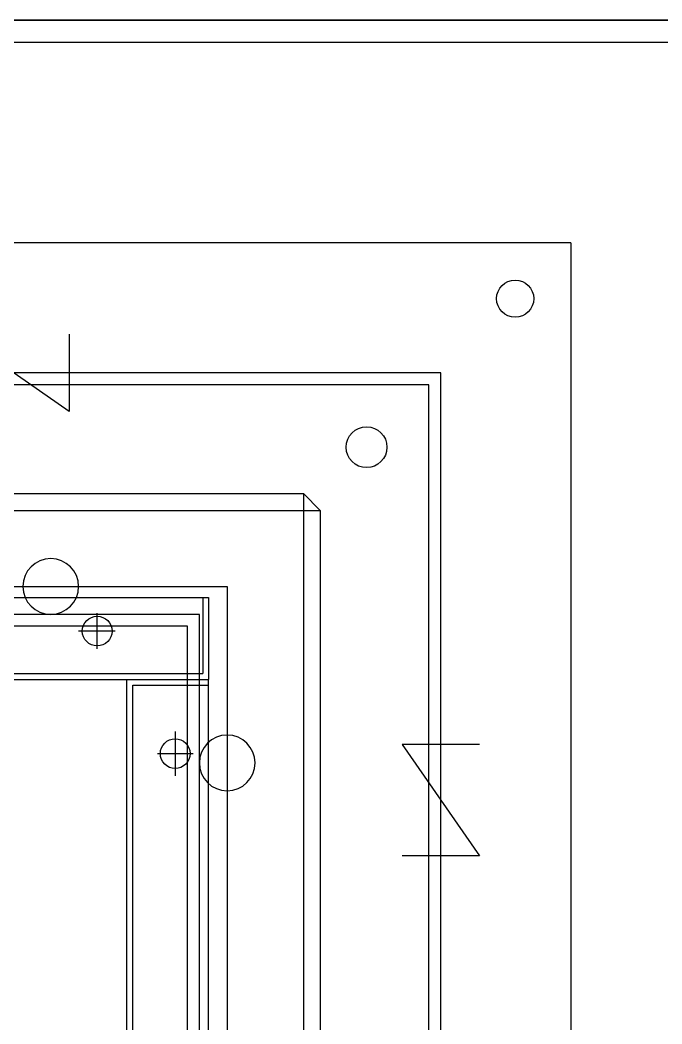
# Model space of a CAD drawing. Header units: millimetres. Extents: x 89450 to 753248, y -530175 to 1209785.
# Drawn here: x 398829.4 to 399002.2, y -107961.7 to -107691.4 of the extents above; entities that cross this region are included whole.
import ezdxf

# ---------------------------------------------------------------- set-up
doc = ezdxf.new("R2010")
doc.units = ezdxf.units.MM
doc.header["$LTSCALE"] = 150
doc.linetypes.add('CENTER', pattern=[50.8, 31.75, -6.35, 6.35, -6.35])
doc.layers.add('------00 Load Bank', color=3, linetype='Continuous')

# ---------------------------------------------------------------- blocks, each defined once
blk = doc.blocks.new('A$Cd768ecee')
at = {"color": 0}
for p, q in [((0, 0), (0, 1180)), ((35, 1145), (35, 35)), ((38.2, 1141.8), (38.2, 38.2)), ((100, 1080), (100, 100)), ((103.2, 1076.8), (103.2, 103.2)), ((103.2, 103.2), (1076.8, 103.2)), ((100, 100), (1080, 100)), ((38.2, 38.2), (1141.8, 38.2)), ((35, 35), (1145, 35)), ((0, 0), (1180, 0))]:
    blk.add_line(p, q, dxfattribs=at)
for points in [[(24.58, 135), (45.42, 135), (24.58, 165), (45.42, 165)], [(135, 24.58), (135, 45.42), (165, 24.58), (165, 45.42)]]:
    blk.add_lwpolyline(points, dxfattribs=at)
for centre, radius in [((55, 55), 5.5), ((15, 15), 5)]:
    blk.add_circle(centre, radius, dxfattribs=at)
blk = doc.blocks.new('A$Ca2785acc')
at = {"color": 0}
for p, q in [((0, 980), (0, 35)), ((20.4, 978.4), (20.4, 36.6)), ((22, 980), (22, 35)), ((9, 49), (9, 61)), ((13.8, 55), (4.2, 55)), ((20.4, 36.6), (0, 36.6)), ((985, 35), (0, 35)), ((0, 13), (0, 35)), ((22, 35), (0, 35)), ((983.4, 33.4), (1.6, 33.4)), ((1.6, 13), (1.6, 33.4)), ((985, 13), (0, 13))]:
    blk.add_line(p, q, dxfattribs=at)
at = {"color": 0, "linetype": 'CENTER'}
for p, q in [((30, 26.8), (30, 17.2)), ((25.2, 22), (35, 22))]:
    blk.add_line(p, q, dxfattribs=at)
at = {"color": 0}
for centre in [(9, 55), (30, 22)]:
    blk.add_circle(centre, 4, dxfattribs=at)
blk = doc.blocks.new('A$C02650c35')
at = {"color": 0}
for p, q in [((1040.5, 1065), (4.5, 1065)), ((1040.5, 1065), (4.5, 1065)), ((1040.5, 1060.5), (1040.5, 1065)), ((1040.5, 1065), (1045, 1060.5)), ((1045, 1060.5), (0, 1060.5)), ((1040.5, 24.5), (1040.5, 1060.5)), ((1045, 24.5), (1045, 1060.5)), ((1045, 30), (1045, 1055))]:
    blk.add_line(p, q, dxfattribs=at)
at = {"color": 0, "linetype": 'CENTER'}
for p, q in [((1020, 1040), (25, 1040)), ((1020, 45), (1020, 1040))]:
    blk.add_line(p, q, dxfattribs=at)
at = {"color": 0}
for centre in [(972.5, 1040), (1020, 992.5)]:
    blk.add_circle(centre, 7.5, dxfattribs=at)

msp = doc.modelspace()

# ---------------------------------------------------------------- linework, layer by layer
at = {"layer": '------00 Load Bank', "color": 161}
msp.add_line((398847.48, -107691.43), (399100.18, -107691.43), dxfattribs=at)
at = {"layer": '------00 Load Bank', "color": 161, "elevation": 0}
msp.add_lwpolyline([(399100.18, -107691.43), (397730.18, -107691.43), (397730.18, -110291.43), (399100.18, -110291.43), (399100.18, -107691.43)], dxfattribs=at)
for points in [[(399100.18, -110291.43), (397730.18, -110291.43), (397730.18, -107691.43), (399100.18, -107691.43)], [(399094.18, -107697.43), (397736.18, -107697.43), (397736.18, -110285.43), (399094.18, -110285.43)]]:
    msp.add_lwpolyline(points, close=True, dxfattribs=at)

# ---------------------------------------------------------------- block references
at = {"layer": '------00 Load Bank', "color": 161, "rotation": 180}
for name, p in [('A$Cd768ecee', (398977.66, -107751.43)), ('A$Ca2785acc', (398880.16, -107833.93))]:
    msp.add_blockref(name, p, dxfattribs=at)
at = {"layer": '------00 Load Bank', "color": 161, "xscale": -1, "rotation": 270}
msp.add_blockref('A$C02650c35', (397845.16, -108863.93), dxfattribs=at)

doc.saveas('drawing.dxf')
